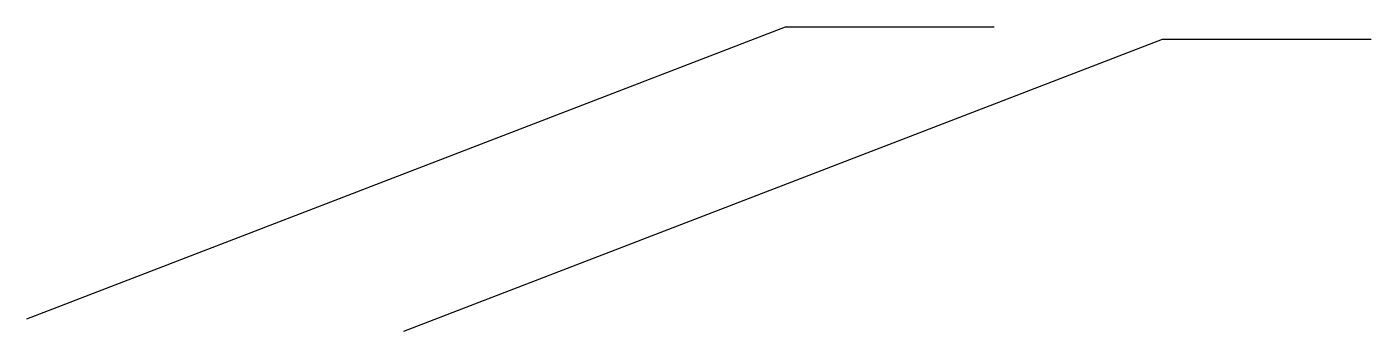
# Model space of a CAD drawing. Extents: x 46 to 453, y 45 to 138.
import ezdxf

# ---------------------------------------------------------------- set-up
doc = ezdxf.new("R2010")
doc.units = 0
doc.header["$MEASUREMENT"] = 0
doc.layers.get('0').update_dxf_attribs({"linetype": 'CONTINUOUS'})

msp = doc.modelspace()

# ---------------------------------------------------------------- linework, layer by layer
for points in [[(45.94, 49.1), (275.65, 137.52), (338.87, 137.52)], [(160.13, 45.34), (389.84, 133.76), (453.06, 133.76)]]:
    msp.add_lwpolyline(points)

doc.saveas('drawing.dxf')
